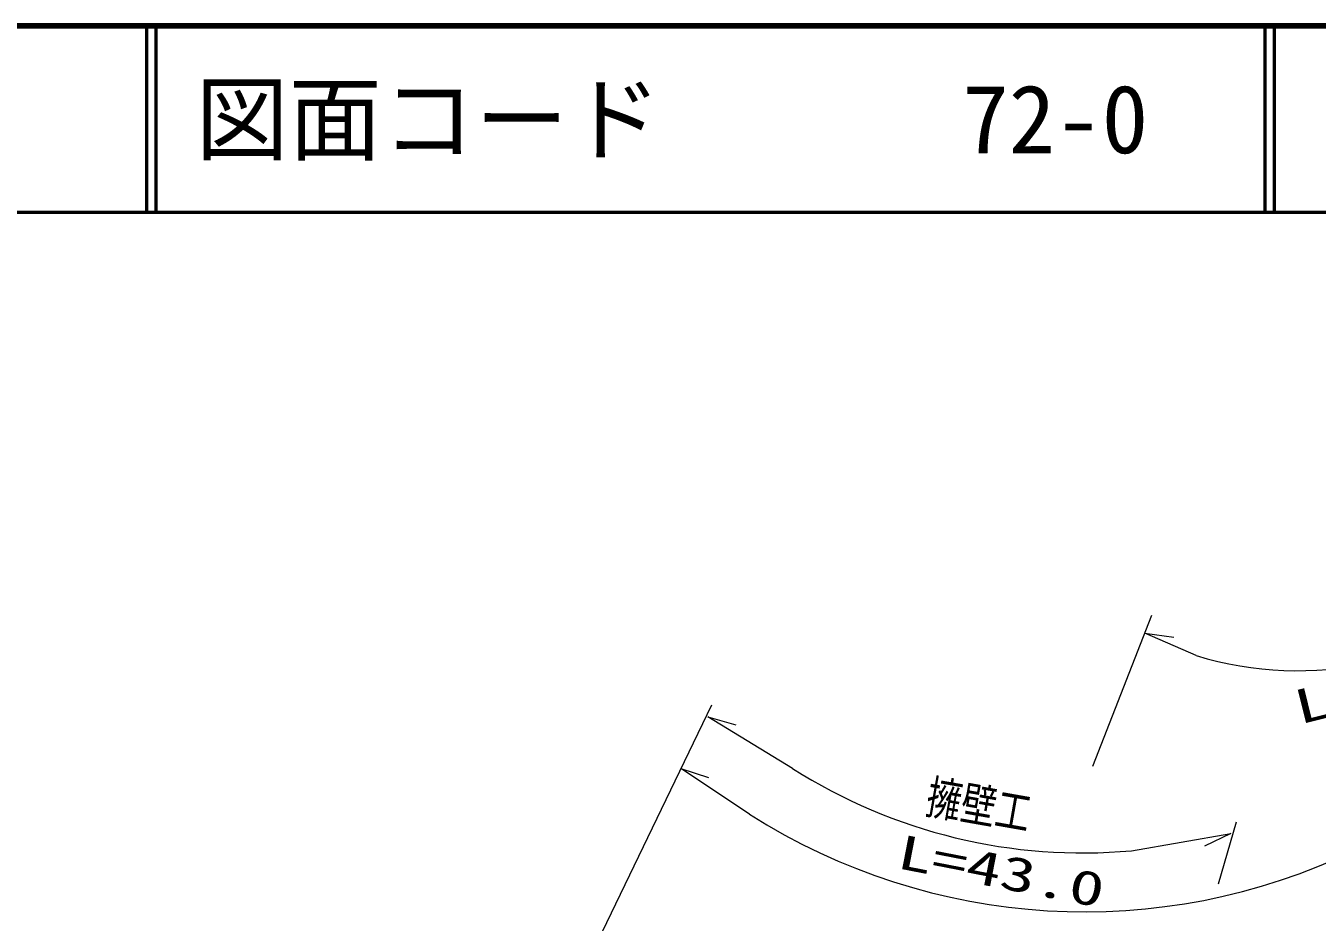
# Model space of a CAD drawing. Units: millimetres, scale not verified. Extents: x 40000 to 680000, y 20000 to 380000.
# Drawn here: x 111276 to 180561, y 331917 to 380000 of the extents above; entities that cross this region are included whole.
import ezdxf
from ezdxf.enums import TextEntityAlignment as Align

# ---------------------------------------------------------------- set-up
doc = ezdxf.new("R2010")
doc.units = ezdxf.units.MM
doc.header["$LTSCALE"] = 1000
for name, color, linetype, lineweight in [('M-STR-HTXT', 7, 'Continuous', 13), ('M-TTL', 2, 'Continuous', 140), ('M-TTL-LINE', 7, 'Continuous', 50)]:
    doc.layers.add(name, color=color, linetype=linetype, lineweight=lineweight)
doc.layers.add('M-TTL-TXT', color=7, linetype='Continuous')
doc.styles.add('ＭＳ ゴシック', font='')
doc.styles.get('ＭＳ ゴシック').set_extended_font_data('MS Gothic')

msp = doc.modelspace()

# ---------------------------------------------------------------- linework, layer by layer
at = {"layer": 'M-STR-HTXT'}
for p, q in [((168532, 340289), (171687, 348382)), ((174074, 346218), (171321, 347422)), ((171321, 347422), (172863, 347206)), ((132224, 310756), (148077, 343571)), ((152416, 340161), (147872, 342927)), ((147872, 342927), (149371, 342506)), ((150112, 337706), (146426, 340158)), ((146426, 340158), (147908, 339677)), ((175271, 333978), (176224, 337292)), ((170591, 335749), (175926, 336671)), ((175926, 336671), (174519, 336002))]:
    msp.add_line(p, q, dxfattribs=at)
for centre, radius, start, end in [((179507, 363982), 18576, 252.99492, 311.53462), ((167972, 364599), 28969, 237.52136, 275.18899), ((168081, 365925), 33455, 237.51187, 295.68356)]:
    msp.add_arc(centre, radius, start, end, dxfattribs=at)
at = {"layer": 'M-TTL'}
msp.add_line((680000, 380000), (40000, 380000), dxfattribs=at)
at = {"layer": 'M-TTL-LINE'}
for p, q in [((117750, 380000), (117750, 370000)), ((118250, 380000), (118250, 370000)), ((177750, 380000), (177750, 370000)), ((178250, 380000), (178250, 370000)), ((40000, 370000), (680000, 370000))]:
    msp.add_line(p, q, dxfattribs=at)

# ---------------------------------------------------------------- texts
at = {"layer": 'M-STR-HTXT', "style": 'ＭＳ ゴシック'}
for s, rotation, width, p in [('L=75.0', 14, 1.5, (179740, 341979)), ('擁壁工', 350, 0.75, (159388, 337242)), ('L=43.0', 349, 1.5, (157826, 334290))]:
    msp.add_text(s, height=1833, rotation=rotation, dxfattribs=dict(at, width=width)).set_placement(p, align=Align.BOTTOM_LEFT)
at = {"layer": 'M-TTL-TXT', "style": 'ＭＳ ゴシック'}
for s, p in [('図面コード', (120380, 375000)), ('72-0', (161521, 375000))]:
    msp.add_text(s, height=3666, dxfattribs=at).set_placement(p, align=Align.MIDDLE_LEFT)

doc.saveas('drawing.dxf')
